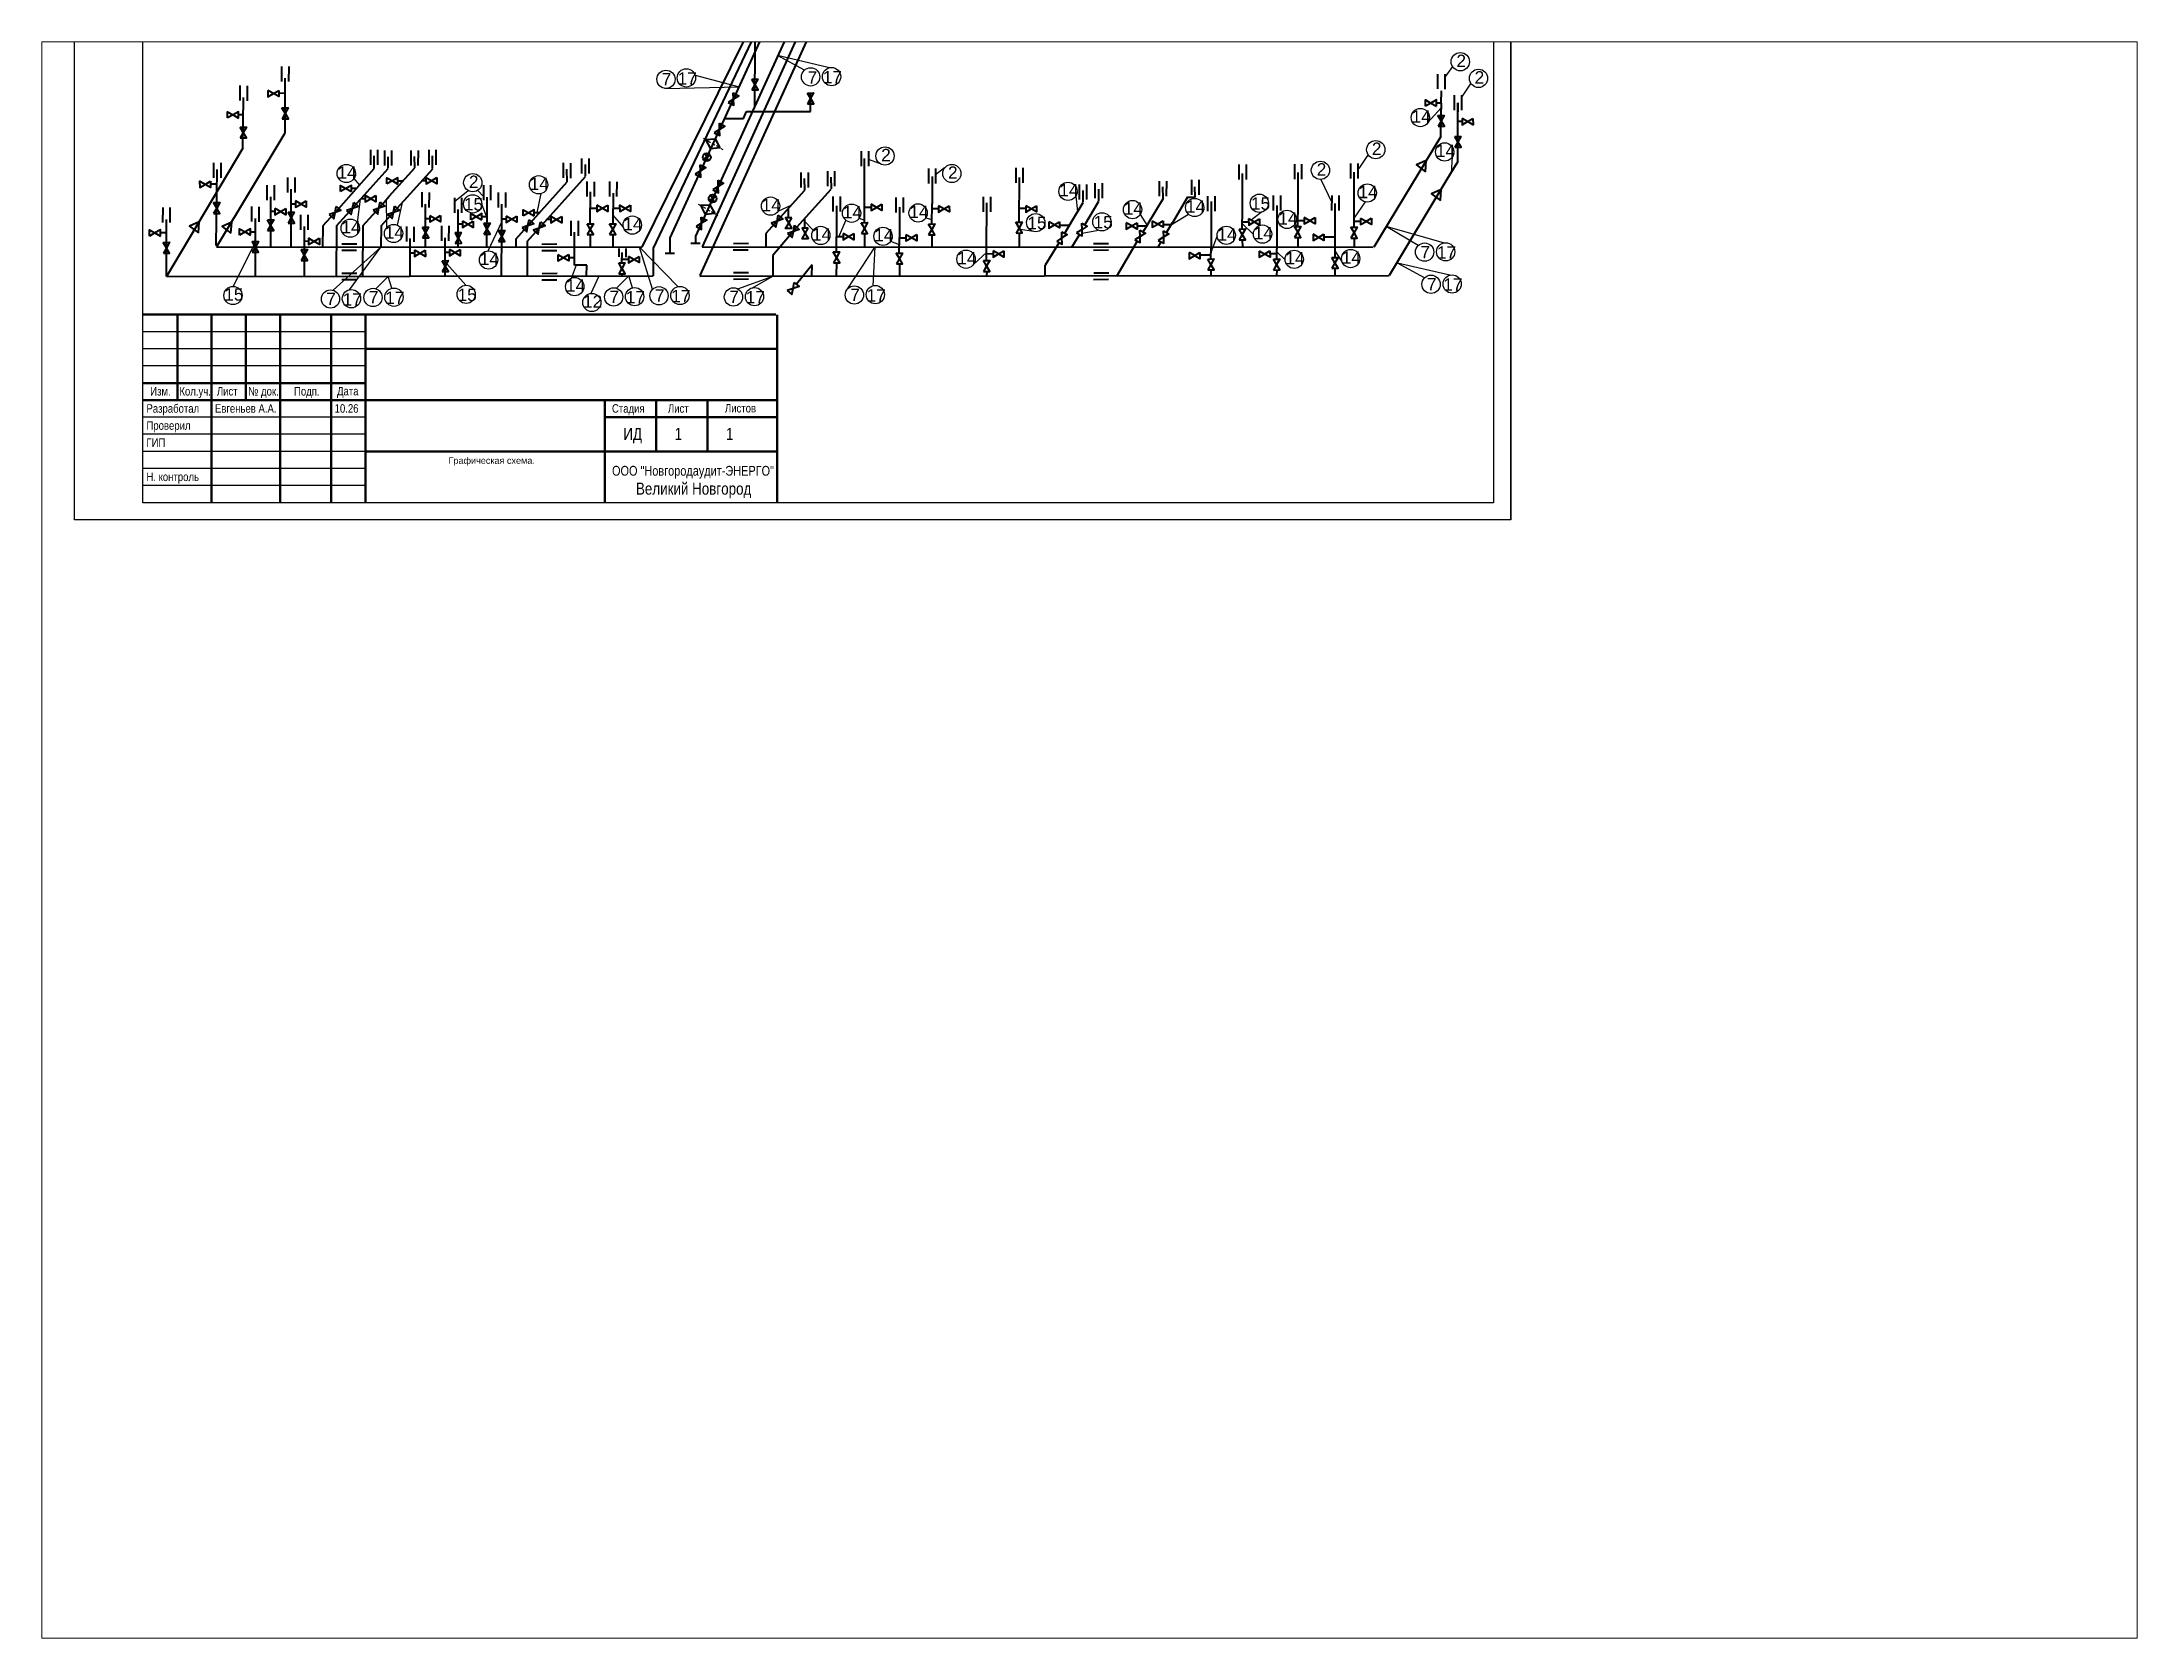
# Paper-space layout 'Лист1' of a CAD drawing. Header units: inches. Extents: x 1.05 to 9.45, y 0.8 to 7.2.
# The model-space entities are those that its viewports show. They can reach past a viewport. Long polylines and large blocks are cut down to what shows.
import ezdxf
from ezdxf.enums import TextEntityAlignment as Align

# ---------------------------------------------------------------- set-up
doc = ezdxf.new("R2010")
doc.units = ezdxf.units.IN
doc.header["$MEASUREMENT"] = 0
doc.linetypes.add('ACAD_ISO02W100', pattern=[15, 12, -3])
doc.layers.get('0').update_dxf_attribs({"true_color": 0x000000})
for name, color, linetype, lineweight in [('анп Рамка жирная', 7, 'Continuous', 50), ('ГП_Таbлицы', 7, 'Continuous', 50), ('Трубы', 7, 'Continuous', 40)]:
    doc.layers.add(name, color=color, linetype=linetype, lineweight=lineweight)
doc.styles.add('ISO', font='arial.ttf')
doc.styles.get("Standard").update_dxf_attribs({"font": 'arial.ttf'})

msp = doc.modelspace()

# ---------------------------------------------------------------- linework, layer by layer
at = {"color": 18, "true_color": 0x000000}
for p, q in [((-9033, 8560), (-9435, 8654)), ((-9225, 8542), (-9435, 8654)), ((-10073, 8503), (-9733, 8411)), ((-4212, 8569), (-4271, 8487)), ((-4071, 8440), (-4142, 8331)), ((-10306, 8400), (-9733, 8411)), ((-4402, 8136), (-4299, 8250)), ((-10009, 8015), (-9986, 8001)), ((-9976, 7996), (-9953, 7982)), ((-9941, 7976), (-9919, 7962)), ((-9909, 7957), (-9886, 7944)), ((-9876, 7938), (-9858, 7927)), ((-8638, 7815), (-8732, 7850)), ((-8143, 7784), (-8213, 7732)), ((-4866, 7889), (-4937, 7779)), ((-4214, 7870), (-4223, 7747)), ((-12713, 7702), (-12670, 7650)), ((-5232, 7695), (-5147, 7517)), ((-12685, 7361), (-12662, 7542)), ((-12459, 7326), (-12460, 7542)), ((-12375, 7341), (-12338, 7518)), ((-11828, 7608), (-11935, 7522)), ((-11755, 7610), (-11711, 7564)), ((-11723, 7499), (-11687, 7406)), ((-10049, 7505), (-10026, 7492)), ((-10016, 7486), (-9993, 7473)), ((-9982, 7466), (-9959, 7453)), ((-9430, 7450), (-9325, 7500)), ((-7127, 7565), (-7113, 7447)), ((-4888, 7521), (-4974, 7397)), ((-11674, 7143), (-11568, 7367)), ((-10628, 7325), (-10708, 7418)), ((-9949, 7448), (-9926, 7434)), ((-9916, 7428), (-9898, 7417)), ((-9158, 7302), (-9223, 7370)), ((-8961, 7250), (-8906, 7378)), ((-8803, 7395), (-8763, 7380)), ((-8288, 7398), (-8241, 7385)), ((-7455, 7293), (-7556, 7307)), ((-6951, 7301), (-7078, 7276)), ((-6629, 7424), (-6576, 7339)), ((-6254, 7425), (-6393, 7339)), ((-5753, 7269), (-5839, 7355)), ((-5690, 7442), (-5769, 7379)), ((-5432, 7348), (-5410, 7332)), ((-4281, 7204), (-4725, 7332)), ((-4478, 7183), (-4725, 7332)), ((-13647, 6867), (-13485, 7190)), ((-12873, 6838), (-12504, 7172)), ((-12748, 6841), (-12504, 7172)), ((-10206, 6866), (-10504, 7170)), ((-10402, 6845), (-10504, 7170)), ((-8890, 6851), (-8679, 7174)), ((-8694, 6873), (-8679, 7174)), ((-8560, 7217), (-8493, 7192)), ((-6034, 7260), (-6081, 7131)), ((-5507, 7074), (-5572, 7135)), ((-5068, 7063), (-5121, 7144)), ((-11847, 6877), (-11995, 7042)), ((-11028, 6932), (-10990, 7034)), ((-7916, 7039), (-7818, 7130)), ((-4232, 6955), (-4639, 7047)), ((-4428, 6934), (-4639, 7047)), ((-12543, 6850), (-12448, 6945)), ((-12419, 6853), (-12448, 6945)), ((-10876, 6814), (-10814, 6949)), ((-10681, 6854), (-10586, 6949)), ((-10557, 6857), (-10586, 6949)), ((-9743, 6849), (-9470, 6947)), ((-9629, 6857), (-9470, 6947))]:
    msp.add_line(p, q, dxfattribs=at)
at = {"color": 7}
msp.add_line((-11266, 7586), (-11297, 7437), dxfattribs=at)
at = {"color": 18, "lineweight": 40, "true_color": 0x000000}
for points in [[(-9635, 8472), (-9587, 8472), (-9610, 8430)], [(-13378, 8384), (-13378, 8335), (-13336, 8360)], [(-13294, 8384), (-13294, 8336), (-13336, 8360)], [(-9204, 8364), (-9156, 8365), (-9180, 8323)], [(-13270, 8249), (-13221, 8249), (-13245, 8207)], [(-4137, 8167), (-4137, 8118), (-4095, 8143)], [(-4054, 8167), (-4053, 8119), (-4096, 8143)], [(-4195, 8028), (-4147, 8028), (-4171, 7986)], [(-13907, 7681), (-13906, 7632), (-13864, 7657)], [(-13823, 7681), (-13823, 7633), (-13865, 7657)], [(-12155, 7708), (-12154, 7660), (-12112, 7684)], [(-12071, 7709), (-12071, 7660), (-12113, 7684)], [(-13324, 7470), (-13324, 7422), (-13282, 7446)], [(-13240, 7471), (-13240, 7422), (-13282, 7446)], [(-13165, 7529), (-13164, 7481), (-13122, 7505)], [(-13081, 7529), (-13081, 7481), (-13123, 7505)], [(-12625, 7570), (-12625, 7522), (-12583, 7546)], [(-12542, 7571), (-12542, 7522), (-12584, 7546)], [(-10833, 7497), (-10833, 7448), (-10791, 7473)], [(-10749, 7497), (-10749, 7448), (-10791, 7473)], [(-10657, 7495), (-10656, 7446), (-10614, 7471)], [(-10573, 7495), (-10573, 7447), (-10615, 7471)], [(-8711, 7503), (-8711, 7455), (-8669, 7479)], [(-8628, 7503), (-8627, 7455), (-8670, 7479)], [(-8189, 7492), (-8189, 7443), (-8147, 7468)], [(-8106, 7492), (-8105, 7444), (-8148, 7468)], [(-7514, 7492), (-7514, 7443), (-7472, 7468)], [(-7430, 7492), (-7430, 7444), (-7472, 7468)], [(-13381, 7383), (-13333, 7383), (-13357, 7341)], [(-13222, 7442), (-13174, 7442), (-13197, 7400)], [(-12183, 7327), (-12135, 7327), (-12158, 7285)], [(-12126, 7414), (-12125, 7366), (-12083, 7390)], [(-12042, 7415), (-12042, 7366), (-12084, 7390)], [(-11873, 7372), (-11873, 7323), (-11831, 7348)], [(-11789, 7372), (-11789, 7324), (-11831, 7348)], [(-11708, 7356), (-11659, 7356), (-11683, 7314)], [(-11594, 7299), (-11545, 7299), (-11569, 7257)], [(-11535, 7412), (-11535, 7363), (-11493, 7388)], [(-11451, 7412), (-11451, 7364), (-11493, 7388)], [(-11189, 7408), (-11189, 7360), (-11147, 7384)], [(-11105, 7408), (-11105, 7360), (-11147, 7384)], [(-10908, 7353), (-10860, 7353), (-10884, 7311)], [(-10735, 7353), (-10686, 7353), (-10710, 7311)], [(-9324, 7399), (-9372, 7399), (-9348, 7357)], [(-9323, 7315), (-9372, 7315), (-9348, 7357)], [(-9197, 7319), (-9245, 7319), (-9221, 7277)], [(-8787, 7360), (-8739, 7361), (-8763, 7319)], [(-8267, 7350), (-8218, 7351), (-8242, 7309)], [(-7590, 7364), (-7541, 7364), (-7565, 7322)], [(-7335, 7368), (-7335, 7319), (-7293, 7344)], [(-7252, 7368), (-7252, 7320), (-7294, 7344)], [(-6736, 7359), (-6736, 7311), (-6694, 7335)], [(-6653, 7360), (-6653, 7311), (-6695, 7335)], [(-6535, 7373), (-6535, 7325), (-6493, 7349)], [(-6452, 7374), (-6452, 7325), (-6494, 7349)], [(-5863, 7311), (-5815, 7312), (-5839, 7269)], [(-5790, 7390), (-5789, 7342), (-5747, 7366)], [(-5706, 7390), (-5706, 7342), (-5748, 7366)], [(-5434, 7331), (-5386, 7331), (-5410, 7289)], [(-5359, 7400), (-5359, 7351), (-5317, 7376)], [(-5276, 7400), (-5276, 7352), (-5318, 7376)], [(-4999, 7326), (-4950, 7326), (-4974, 7284)], [(-4999, 7326), (-4950, 7326), (-4974, 7284)], [(-4923, 7394), (-4923, 7346), (-4881, 7370)], [(-4840, 7395), (-4840, 7346), (-4882, 7370)], [(-14188, 7208), (-14140, 7209), (-14164, 7166)], [(-13500, 7216), (-13451, 7216), (-13475, 7174)], [(-13121, 7153), (-13073, 7153), (-13097, 7111)], [(-13064, 7240), (-13064, 7192), (-13022, 7216)], [(-12980, 7241), (-12980, 7192), (-13022, 7216)], [(-12244, 7148), (-12244, 7100), (-12202, 7124)], [(-12161, 7149), (-12160, 7100), (-12203, 7124)], [(-11974, 7154), (-11973, 7105), (-11931, 7130)], [(-11890, 7154), (-11890, 7105), (-11932, 7129)], [(-11930, 7284), (-11882, 7285), (-11906, 7242)], [(-9196, 7235), (-9245, 7235), (-9221, 7277)], [(-9004, 7134), (-8955, 7134), (-8979, 7092)], [(-8928, 7277), (-8928, 7228), (-8886, 7253)], [(-8844, 7277), (-8844, 7229), (-8886, 7253)], [(-8441, 7267), (-8441, 7219), (-8399, 7243)], [(-8357, 7268), (-8357, 7219), (-8399, 7243)], [(-7767, 7143), (-7767, 7095), (-7725, 7119)], [(-7684, 7143), (-7683, 7095), (-7725, 7119)], [(-5708, 7141), (-5708, 7093), (-5666, 7117)], [(-5625, 7142), (-5624, 7093), (-5667, 7117)], [(-5291, 7271), (-5291, 7222), (-5249, 7247)], [(-5208, 7271), (-5208, 7222), (-5250, 7247)], [(-12031, 7066), (-11983, 7067), (-12006, 7024)], [(-11135, 7113), (-11135, 7065), (-11093, 7089)], [(-11051, 7114), (-11051, 7065), (-11093, 7089)], [(-10664, 7049), (-10616, 7050), (-10640, 7007)], [(-10589, 7100), (-10589, 7051), (-10547, 7076)], [(-10505, 7100), (-10505, 7052), (-10547, 7076)], [(-8516, 7125), (-8468, 7125), (-8491, 7083)], [(-7842, 7068), (-7793, 7068), (-7817, 7026)], [(-6249, 7130), (-6249, 7081), (-6207, 7106)], [(-6166, 7130), (-6166, 7081), (-6208, 7105)], [(-6106, 7079), (-6058, 7080), (-6082, 7038)], [(-5597, 7078), (-5549, 7079), (-5573, 7036)], [(-5147, 7092), (-5098, 7092), (-5122, 7050)]]:
    msp.add_lwpolyline(points, close=True, dxfattribs=at)
at = {"color": 0, "lineweight": 40}
for points in [[(-9817, 8291), (-9774, 8269), (-9776, 8317)], [(-9778, 8366), (-9735, 8343), (-9776, 8317)], [(-9634, 8388), (-9586, 8388), (-9610, 8430)], [(-9203, 8281), (-9155, 8281), (-9180, 8323)], [(-13269, 8165), (-13220, 8165), (-13245, 8207)], [(-9885, 8131), (-9842, 8108), (-9883, 8082)], [(-4325, 8191), (-4276, 8191), (-4300, 8149)], [(-4324, 8107), (-4275, 8107), (-4300, 8149)], [(-13594, 8100), (-13545, 8100), (-13569, 8058)], [(-13593, 8016), (-13544, 8016), (-13569, 8058)], [(-9924, 8056), (-9881, 8034), (-9883, 8082)], [(-4195, 7944), (-4146, 7944), (-4171, 7986)], [(-10033, 7809), (-9990, 7787), (-10031, 7761)], [(-4422, 7755), (-4415, 7841), (-4490, 7808)], [(-10072, 7735), (-10029, 7712), (-10031, 7761)], [(-9935, 7615), (-9892, 7592), (-9894, 7641)], [(-9895, 7689), (-9853, 7667), (-9894, 7641)], [(-13799, 7516), (-13751, 7516), (-13774, 7474)], [(-13798, 7432), (-13750, 7432), (-13774, 7474)], [(-12849, 7486), (-12813, 7455), (-12859, 7439)], [(-12769, 7455), (-12733, 7424), (-12723, 7471)], [(-12714, 7519), (-12678, 7487), (-12724, 7471)], [(-12565, 7458), (-12528, 7426), (-12519, 7474)], [(-12510, 7521), (-12473, 7489), (-12519, 7473)], [(-12398, 7488), (-12361, 7456), (-12407, 7440)], [(-4306, 7533), (-4299, 7618), (-4374, 7585)], [(-13916, 7281), (-13909, 7366), (-13984, 7333)], [(-13665, 7279), (-13658, 7365), (-13733, 7332)], [(-13381, 7299), (-13332, 7299), (-13357, 7341)], [(-13221, 7358), (-13173, 7358), (-13197, 7400)], [(-12904, 7423), (-12868, 7391), (-12859, 7439)], [(-12453, 7424), (-12416, 7393), (-12407, 7440)], [(-11707, 7272), (-11658, 7272), (-11683, 7314)], [(-11412, 7322), (-11376, 7290), (-11366, 7338)], [(-11357, 7385), (-11321, 7353), (-11366, 7337)], [(-11325, 7303), (-11288, 7271), (-11279, 7319)], [(-11269, 7367), (-11233, 7335), (-11279, 7319)], [(-10908, 7269), (-10859, 7269), (-10884, 7311)], [(-10734, 7269), (-10686, 7269), (-10710, 7311)], [(-10065, 7330), (-10023, 7307), (-10024, 7356)], [(-10026, 7404), (-9983, 7381), (-10024, 7356)], [(-9485, 7357), (-9448, 7325), (-9439, 7373)], [(-9430, 7420), (-9393, 7389), (-9439, 7373)], [(-9303, 7341), (-9267, 7309), (-9312, 7293)], [(-8786, 7276), (-8738, 7277), (-8763, 7319)], [(-8266, 7266), (-8217, 7267), (-8242, 7309)], [(-7589, 7280), (-7541, 7281), (-7565, 7322)], [(-7121, 7282), (-7078, 7260), (-7079, 7308)], [(-7081, 7357), (-7038, 7334), (-7079, 7308)], [(-6631, 7303), (-6588, 7280), (-6629, 7254)], [(-6449, 7298), (-6406, 7275), (-6447, 7250)], [(-14187, 7124), (-14139, 7125), (-14164, 7167)], [(-13499, 7132), (-13450, 7132), (-13475, 7174)], [(-12182, 7243), (-12134, 7243), (-12158, 7285)], [(-11930, 7200), (-11881, 7201), (-11906, 7242)], [(-11593, 7215), (-11544, 7215), (-11569, 7257)], [(-9358, 7277), (-9322, 7245), (-9312, 7293)], [(-7275, 7217), (-7232, 7194), (-7234, 7243)], [(-7236, 7291), (-7193, 7268), (-7234, 7243)], [(-6671, 7229), (-6628, 7206), (-6629, 7254)], [(-6489, 7224), (-6446, 7201), (-6447, 7250)], [(-5863, 7227), (-5814, 7228), (-5839, 7269)], [(-5434, 7247), (-5385, 7247), (-5410, 7289)], [(-4998, 7242), (-4949, 7242), (-4974, 7284)], [(-4998, 7242), (-4949, 7242), (-4974, 7284)], [(-13121, 7069), (-13072, 7069), (-13097, 7111)], [(-12030, 6982), (-11982, 6983), (-12007, 7024)], [(-10663, 6965), (-10615, 6966), (-10640, 7008)], [(-9003, 7050), (-8954, 7050), (-8979, 7092)], [(-8515, 7041), (-8467, 7041), (-8491, 7083)], [(-7841, 6984), (-7792, 6984), (-7817, 7026)], [(-6106, 6995), (-6057, 6996), (-6082, 7038)], [(-5596, 6994), (-5548, 6995), (-5573, 7036)], [(-5146, 7008), (-5098, 7008), (-5122, 7050)], [(-9360, 6835), (-9323, 6804), (-9314, 6851)], [(-9305, 6899), (-9268, 6867), (-9314, 6851)]]:
    msp.add_lwpolyline(points, close=True, dxfattribs=at)
at = {"color": 7, "lineweight": 40}
for points in [[(-4421, 8261), (-4421, 8310), (-4379, 8286)], [(-4337, 8261), (-4336, 8310), (-4379, 8286)], [(-13690, 8171), (-13690, 8219), (-13648, 8195)], [(-13606, 8170), (-13606, 8219), (-13648, 8195)], [(-12816, 7601), (-12816, 7649), (-12774, 7625)], [(-12732, 7601), (-12732, 7649), (-12774, 7625)], [(-12457, 7660), (-12457, 7708), (-12415, 7684)], [(-12373, 7659), (-12373, 7708), (-12415, 7684)], [(-11402, 7413), (-11402, 7461), (-11360, 7437)], [(-11318, 7413), (-11318, 7461), (-11360, 7437)], [(-14294, 7257), (-14294, 7306), (-14252, 7281)], [(-14210, 7257), (-14210, 7305), (-14252, 7281)], [(-13597, 7264), (-13597, 7313), (-13555, 7289)], [(-13513, 7264), (-13513, 7313), (-13555, 7289)], [(-11807, 7382), (-11807, 7431), (-11765, 7406)], [(-11723, 7382), (-11723, 7431), (-11765, 7406)]]:
    msp.add_lwpolyline(points, close=True, dxfattribs=at)
at = {"color": 18, "true_color": 0x000000}
for centre in [(-4152, 8606), (-10298, 8470), (-10140, 8481), (-9179, 8489), (-9017, 8491), (-4011, 8477), (-4461, 8174), (-8603, 7877), (-4806, 7926), (-4273, 7908), (-12772, 7741), (-8086, 7741), (-5234, 7766), (-11793, 7670), (-11284, 7654), (-7187, 7603), (-4872, 7590), (-11794, 7506), (-9489, 7489), (-8862, 7434), (-8347, 7436), (-6688, 7462), (-6207, 7478), (-5707, 7511), (-12741, 7318), (-12406, 7277), (-10559, 7342), (-9100, 7262), (-8619, 7255), (-7437, 7361), (-6925, 7367), (-5963, 7263), (-5682, 7272), (-5492, 7386), (-11671, 7072), (-7976, 7078), (-5437, 7077), (-5000, 7083), (-4428, 7133), (-4265, 7135), (-13648, 6797), (-12894, 6770), (-12732, 6772), (-12565, 6782), (-12403, 6784), (-11844, 6806), (-11004, 6866), (-10872, 6743), (-10703, 6786), (-10541, 6788), (-10352, 6795), (-10190, 6797), (-9776, 6786), (-9613, 6788), (-8840, 6801), (-8678, 6804), (-4378, 6884), (-4215, 6886)]:
    msp.add_circle(centre, 70.7, dxfattribs=at)
at = {"layer": 'анп Рамка жирная', "color": 7, "lineweight": 30, "ltscale": 0.001}
for p, q in [((-14875, 5061), (-14875, 12920)), ((-3761, 12920), (-3761, 5061)), ((-14345, 5194), (-14345, 12788)), ((-3894, 12788), (-3894, 5194)), ((-3894, 5194), (-14345, 5194)), ((-3761, 5061), (-14875, 5061))]:
    msp.add_line(p, q, dxfattribs=at)
at = {"layer": 'анп Рамка жирная', "color": 0, "lineweight": 30, "ltscale": 0.001}
msp.add_line((-3761, 5061), (-3761, 12920), dxfattribs=at)
at = {"layer": 'ГП_Таbлицы', "color": 7}
for p, q in [((-14078, 6649), (-14078, 5988)), ((-13814, 6649), (-13814, 5194)), ((-13549, 6649), (-13549, 5988)), ((-13284, 6649), (-13284, 5194)), ((-12888, 6649), (-12888, 5194)), ((-12623, 6649), (-12623, 5194)), ((-9438, 6648), (-9438, 5194)), ((-12623, 6384), (-9448, 6384)), ((-12623, 6120), (-14343, 6120)), ((-14343, 5988), (-9448, 5988)), ((-10771, 5988), (-10771, 5194)), ((-10771, 5855), (-9448, 5855)), ((-10374, 5988), (-10374, 5591)), ((-9977, 5988), (-9977, 5591)), ((-12623, 5591), (-9448, 5591))]:
    msp.add_line(p, q, dxfattribs=at)
at = {"layer": 'ГП_Таbлицы', "color": 7, "lineweight": -3}
for p, q in [((-12623, 6517), (-14343, 6517)), ((-12623, 6384), (-14343, 6384)), ((-12623, 6252), (-14343, 6252)), ((-12623, 5855), (-14343, 5855)), ((-12623, 5723), (-14343, 5723)), ((-12623, 5591), (-14343, 5591)), ((-12623, 5458), (-14343, 5458)), ((-12623, 5326), (-14343, 5326))]:
    msp.add_line(p, q, dxfattribs=at)
at = {"layer": 'ГП_Таbлицы', "color": 7}
msp.add_lwpolyline([(-14343, 6649), (-14343, 6649), (-9448, 6649)], dxfattribs=at)
at = {"layer": 'Трубы', "color": 18, "true_color": 0x000000}
for p, q in [((-8714, 10227), (-10070, 7256)), ((-9004, 10006), (-10268, 7243)), ((-8982, 9267), (-10035, 6951)), ((-9533, 9101), (-10484, 7171)), ((-9092, 9212), (-10019, 7174)), ((-9608, 8822), (-10397, 7164)), ((-9611, 8261), (-9608, 8822)), ((-13273, 8569), (-13273, 8453)), ((-13245, 8055), (-13244, 8478)), ((-13217, 8569), (-13218, 8453)), ((-4327, 8511), (-4327, 8396)), ((-4271, 8511), (-4271, 8395)), ((-13596, 8421), (-13596, 8305)), ((-13540, 8420), (-13540, 8304)), ((-13244, 8362), (-13294, 8361)), ((-9180, 8222), (-9180, 8364)), ((-4199, 8348), (-4199, 8232)), ((-4170, 8184), (-4170, 8287)), ((-4170, 8287), (-4170, 8218)), ((-4143, 8348), (-4143, 8232)), ((-9842, 8168), (-9699, 8167)), ((-9699, 8167), (-9676, 8221)), ((-9676, 8221), (-9180, 8222)), ((-13246, 8053), (-13777, 7173)), ((-9991, 8005), (-9918, 8009)), ((-9991, 8005), (-9954, 7933)), ((-9918, 8009), (-9881, 7941)), ((-4303, 8027), (-4820, 7171)), ((-13572, 7936), (-14162, 6944)), ((-13799, 7824), (-13799, 7708)), ((-13743, 7824), (-13743, 7708)), ((-12585, 7924), (-12585, 7808)), ((-12529, 7924), (-12529, 7808)), ((-12477, 7918), (-12477, 7802)), ((-12447, 7782), (-12448, 7871)), ((-12439, 7567), (-12242, 7785)), ((-12421, 7918), (-12421, 7802)), ((-12272, 7920), (-12273, 7804)), ((-12242, 7784), (-12243, 7873)), ((-12216, 7920), (-12217, 7804)), ((-12133, 7925), (-12134, 7809)), ((-12104, 7780), (-12105, 7878)), ((-12078, 7925), (-12078, 7809)), ((-11093, 7823), (-11093, 7707)), ((-11037, 7822), (-11037, 7706)), ((-10951, 7857), (-10951, 7741)), ((-10921, 7721), (-10922, 7810)), ((-10895, 7857), (-10895, 7741)), ((-9956, 7880), (-10009, 7852)), ((-9995, 7894), (-9971, 7839)), ((-9881, 7941), (-9954, 7933)), ((-8788, 7915), (-8788, 7799)), ((-8763, 7502), (-8762, 7858)), ((-8732, 7915), (-8732, 7799)), ((-7592, 7785), (-7592, 7669)), ((-7536, 7784), (-7537, 7668)), ((-5865, 7811), (-5866, 7695)), ((-5810, 7811), (-5810, 7695)), ((-5435, 7814), (-5436, 7698)), ((-5380, 7814), (-5380, 7698)), ((-5001, 7818), (-5001, 7702)), ((-4945, 7818), (-4945, 7702)), ((-13779, 7658), (-13823, 7658)), ((-13386, 7652), (-13386, 7536)), ((-13330, 7651), (-13330, 7536)), ((-13226, 7710), (-13227, 7595)), ((-13170, 7710), (-13171, 7594)), ((-12657, 7547), (-12447, 7781)), ((-12325, 7533), (-12103, 7778)), ((-12154, 7685), (-12187, 7684)), ((-11710, 7650), (-11711, 7534)), ((-11655, 7650), (-11655, 7534)), ((-11460, 7233), (-11063, 7677)), ((-11372, 7215), (-10921, 7719)), ((-11063, 7677), (-11064, 7776)), ((-10911, 7679), (-10911, 7563)), ((-10855, 7678), (-10855, 7563)), ((-10735, 7679), (-10735, 7563)), ((-10679, 7678), (-10680, 7563)), ((-9254, 7749), (-9254, 7633)), ((-9198, 7749), (-9199, 7633)), ((-9048, 7759), (-9049, 7643)), ((-8993, 7758), (-8993, 7642)), ((-8268, 7781), (-8268, 7665)), ((-8239, 7717), (-8239, 7507)), ((-8212, 7780), (-8213, 7664)), ((-7565, 7364), (-7563, 7711)), ((-7100, 7655), (-7100, 7539)), ((-7044, 7655), (-7045, 7539)), ((-6979, 7666), (-6979, 7550)), ((-6923, 7666), (-6923, 7550)), ((-6482, 7683), (-6482, 7567)), ((-6452, 7547), (-6453, 7637)), ((-6426, 7683), (-6427, 7567)), ((-6231, 7691), (-6232, 7575)), ((-6204, 7557), (-6205, 7638)), ((-6175, 7691), (-6176, 7575)), ((-5839, 7742), (-5839, 7389)), ((-5410, 7749), (-5409, 7423)), ((-4974, 7432), (-4972, 7752)), ((-4263, 7681), (-4703, 6952)), ((-14192, 7477), (-14193, 7361)), ((-14137, 7477), (-14137, 7361)), ((-13504, 7485), (-13504, 7369)), ((-13448, 7484), (-13448, 7368)), ((-13356, 7179), (-13356, 7561)), ((-13199, 7178), (-13197, 7619)), ((-13164, 7505), (-13197, 7505)), ((-12952, 7335), (-12830, 7471)), ((-12848, 7336), (-12696, 7503)), ((-12643, 7335), (-12492, 7504)), ((-12501, 7336), (-12380, 7471)), ((-12187, 7596), (-12188, 7480)), ((-12160, 7174), (-12158, 7504)), ((-12131, 7595), (-12132, 7479)), ((-11935, 7553), (-11935, 7437)), ((-11907, 7171), (-11905, 7462)), ((-11879, 7553), (-11879, 7437)), ((-11683, 7171), (-11681, 7559)), ((-11597, 7593), (-11597, 7477)), ((-11567, 7389), (-11567, 7504)), ((-11541, 7593), (-11541, 7477)), ((-10884, 7355), (-10882, 7599)), ((-10833, 7471), (-10882, 7471)), ((-10708, 7589), (-10708, 7471)), ((-10031, 7495), (-9958, 7499)), ((-10031, 7495), (-9994, 7423)), ((-9911, 7560), (-9964, 7532)), ((-9958, 7499), (-9921, 7431)), ((-9950, 7574), (-9925, 7519)), ((-9007, 7564), (-9007, 7448)), ((-8979, 7491), (-8979, 7251)), ((-8951, 7564), (-8951, 7448)), ((-8520, 7556), (-8520, 7440)), ((-8491, 7480), (-8492, 7245)), ((-8464, 7556), (-8464, 7440)), ((-7844, 7560), (-7844, 7444)), ((-7817, 7154), (-7815, 7513)), ((-7788, 7560), (-7788, 7444)), ((-7514, 7471), (-7563, 7471)), ((-7070, 7519), (-7071, 7609)), ((-7058, 7344), (-6948, 7527)), ((-6948, 7529), (-6950, 7619)), ((-6452, 7547), (-6569, 7351)), ((-6263, 7557), (-6380, 7360)), ((-6263, 7557), (-6204, 7557)), ((-6107, 7565), (-6107, 7450)), ((-6080, 7525), (-6080, 7172)), ((-6051, 7565), (-6052, 7449)), ((-5599, 7571), (-5599, 7456)), ((-5572, 7494), (-5572, 7159)), ((-5543, 7571), (-5543, 7455)), ((-5147, 7570), (-5148, 7454)), ((-5120, 7302), (-5119, 7508)), ((-5092, 7570), (-5092, 7454)), ((-14162, 6943), (-14163, 7386)), ((-13474, 6950), (-13475, 7393)), ((-13324, 7447), (-13357, 7446)), ((-13125, 7422), (-13126, 7306)), ((-13096, 6950), (-13096, 7331)), ((-13070, 7421), (-13070, 7306)), ((-12953, 7334), (-12956, 7174)), ((-12848, 7336), (-12851, 6949)), ((-12643, 7335), (-12646, 6952)), ((-12501, 7336), (-12504, 7172)), ((-12306, 7330), (-12306, 7214)), ((-12250, 7329), (-12250, 7213)), ((-12125, 7390), (-12158, 7390)), ((-12035, 7335), (-12036, 7219)), ((-11979, 7335), (-11980, 7219)), ((-11873, 7348), (-11905, 7348)), ((-11571, 6948), (-11569, 7298)), ((-11189, 7384), (-11222, 7384)), ((-11034, 7376), (-11034, 7260)), ((-10978, 7375), (-10978, 7259)), ((-9921, 7431), (-9994, 7423)), ((-9411, 7404), (-9526, 7276)), ((-9286, 7325), (-9470, 7106)), ((-7252, 7342), (-7178, 7341)), ((-7213, 7279), (-7153, 7380)), ((-13777, 7173), (-10485, 7170)), ((-13064, 7217), (-13096, 7216)), ((-12691, 7195), (-12807, 7194)), ((-12692, 7145), (-12807, 7145)), ((-12278, 6947), (-12277, 7238)), ((-12007, 6953), (-12006, 7244)), ((-11460, 7233), (-11461, 7170)), ((-11373, 7215), (-11373, 6949)), ((-11143, 7144), (-11259, 7143)), ((-11142, 7194), (-11258, 7193)), ((-11007, 7089), (-11006, 7286)), ((-10884, 7269), (-10884, 7175)), ((-10709, 7269), (-10709, 7175)), ((-10664, 7161), (-10664, 7096)), ((-10608, 7160), (-10608, 7095)), ((-10397, 7164), (-10396, 6949)), ((-10268, 7243), (-10268, 7124)), ((-10107, 7203), (-10034, 7203)), ((-10070, 7256), (-10070, 7203)), ((-10019, 7174), (-4827, 7170)), ((-9661, 7149), (-9777, 7149)), ((-9660, 7199), (-9776, 7198)), ((-9525, 7277), (-9525, 7174)), ((-8763, 7277), (-8763, 7175)), ((-8242, 7267), (-8242, 7173)), ((-7564, 7280), (-7565, 7174)), ((-7255, 7206), (-7364, 7031)), ((-7099, 7270), (-7161, 7168)), ((-6874, 7147), (-6990, 7146)), ((-6873, 7196), (-6989, 7196)), ((-6651, 7218), (-6813, 6945)), ((-6468, 7213), (-6493, 7172)), ((-5839, 7227), (-5838, 7171)), ((-5409, 7247), (-5409, 7172)), ((-4974, 7242), (-4974, 7170)), ((-12244, 7124), (-12277, 7124)), ((-11973, 7130), (-12006, 7129)), ((-10912, 6950), (-10911, 7032)), ((-10639, 7049), (-10638, 7130)), ((-10590, 7075), (-10639, 7075)), ((-10305, 7124), (-10232, 7124)), ((-9659, 6972), (-9775, 6972)), ((-9470, 7106), (-9471, 6949)), ((-9168, 7035), (-9287, 6884)), ((-9169, 6949), (-9168, 7035)), ((-8979, 7050), (-8980, 6954)), ((-8491, 7041), (-8490, 6949)), ((-7816, 6984), (-7817, 6950)), ((-7363, 6947), (-7364, 7031)), ((-6083, 6996), (-6083, 6953)), ((-5572, 6994), (-5573, 6952)), ((-5123, 7008), (-5123, 6950)), ((-14161, 6943), (-10396, 6949)), ((-12690, 6968), (-12806, 6967)), ((-12690, 6918), (-12806, 6918)), ((-11142, 6917), (-11258, 6917)), ((-11141, 6967), (-11257, 6966)), ((-10640, 6965), (-10640, 6949)), ((-10037, 6947), (-4703, 6952)), ((-9660, 6923), (-9776, 6922)), ((-6873, 6920), (-6989, 6919)), ((-6872, 6970), (-6988, 6969))]:
    msp.add_line(p, q, dxfattribs=at)
at = {"layer": 'Трубы', "color": 7}
for p, q in [((-13571, 7938), (-13566, 8330)), ((-4299, 8285), (-4297, 8380)), ((-13568, 8194), (-13606, 8194)), ((-4303, 8028), (-4300, 8190)), ((-13778, 7184), (-13771, 7772)), ((-12694, 7625), (-12732, 7625)), ((-12335, 7683), (-12373, 7683)), ((-11682, 7406), (-11723, 7406)), ((-14163, 7281), (-14210, 7281)), ((-13475, 7288), (-13513, 7288))]:
    msp.add_line(p, q, dxfattribs=at)
at = {"layer": 'Трубы', "color": 3}
for p, q in [((-4298, 8285), (-4337, 8285)), ((-4300, 8191), (-4298, 8285)), ((-4170, 7833), (-4170, 8184)), ((-4137, 8143), (-4170, 8143)), ((-12555, 7779), (-12556, 7877)), ((-4170, 7833), (-4263, 7681)), ((-12830, 7471), (-12555, 7779)), ((-9286, 7326), (-9019, 7621)), ((-9224, 7613), (-9225, 7702)), ((-9018, 7622), (-9020, 7712)), ((-12696, 7506), (-12658, 7546)), ((-12625, 7546), (-12658, 7546)), ((-12492, 7504), (-12439, 7567)), ((-12379, 7472), (-12325, 7532)), ((-10708, 7355), (-10708, 7471)), ((-10657, 7471), (-10707, 7471)), ((-9411, 7404), (-9224, 7613)), ((-9350, 7400), (-9349, 7472)), ((-8763, 7362), (-8763, 7502)), ((-8712, 7478), (-8761, 7478)), ((-8241, 7351), (-8239, 7507)), ((-8190, 7467), (-8240, 7467)), ((-7153, 7380), (-7070, 7518)), ((-11568, 7299), (-11568, 7388)), ((-11535, 7388), (-11568, 7388)), ((-11280, 7437), (-11318, 7437)), ((-9223, 7320), (-9224, 7394)), ((-6653, 7336), (-6578, 7336)), ((-6606, 7289), (-6568, 7351)), ((-6452, 7346), (-6389, 7346)), ((-6424, 7285), (-6380, 7361)), ((-5839, 7312), (-5839, 7386)), ((-5789, 7364), (-5839, 7364)), ((-5409, 7332), (-5409, 7422)), ((-5359, 7376), (-5408, 7376)), ((-5121, 7092), (-5120, 7302)), ((-4974, 7326), (-4974, 7432)), ((-4925, 7371), (-4974, 7371)), ((-8979, 7134), (-8979, 7251)), ((-8928, 7250), (-8979, 7250)), ((-8493, 7126), (-8492, 7245)), ((-8441, 7242), (-8491, 7242)), ((-7817, 7068), (-7817, 7153)), ((-6081, 7080), (-6080, 7171)), ((-5572, 7078), (-5572, 7159)), ((-5122, 7248), (-5208, 7248)), ((-11007, 7089), (-11051, 7089)), ((-11007, 7033), (-11007, 7089)), ((-10911, 7032), (-11007, 7033)), ((-7766, 7118), (-7815, 7119)), ((-6081, 7109), (-6167, 7109)), ((-5572, 7120), (-5625, 7120))]:
    msp.add_line(p, q, dxfattribs=at)
at = {"layer": 'Трубы', "color": 18, "true_color": 0x000000}
for centre in [(-9983, 7867), (-9937, 7547)]:
    msp.add_circle(centre, 30.7, dxfattribs=at)

# ---------------------------------------------------------------- texts
at = {"layer": 'ГП_Таbлицы', "color": 7, "style": 'ISO', "width": 0.8}
for s, height, p in [('Изм.', 66.1, (-14289, 6023)), ('Кол.уч.', 66.1, (-14063, 6023)), ('Лист', 66.1, (-13773, 6023)), ('№ док.', 66.1, (-13531, 6023)), ('Подп.', 66.1, (-13176, 6023)), ('Дата', 66.1, (-12843, 6024)), ('Разработал', 66.1, (-14318, 5890)), ('Евгеньев А.А.', 66.15, (-13788, 5890)), ('10.26', 66.1, (-12862, 5890)), ('Стадия', 66.1, (-10716, 5890)), ('Лист', 66.1, (-10283, 5890)), ('Листов', 66.1, (-9842, 5892)), ('Проверил', 66.1, (-14318, 5758)), ('ГИП', 66.1, (-14318, 5626)), ('ИД', 92.6, (-10628, 5680)), ('1', 92.6, (-10231, 5680)), ('1', 92.6, (-9834, 5680)), ('Н. контроль', 66.15, (-14318, 5361))]:
    msp.add_text(s, height=height, dxfattribs=at).set_placement(p)
for s, height, p in [('ООО "Новгородаудит-ЭНЕРГО"', 75.6, (-10089, 5403)), ('Великий Новгород', 92.61, (-10084, 5256))]:
    msp.add_text(s, height=height, dxfattribs=at).set_placement(p, align=Align.CENTER)
at = {"layer": 'Трубы', "color": 18, "true_color": 0x000000, "char_height": 95.7, "width": 145.66, "attachment_point": 1}
for s, insert in [('2', (-4182, 8661)), ('7', (-10331, 8519)), ('17', (-10208, 8524)), ('7', (-9202, 8532)), ('17', (-9085, 8534)), ('2', (-4041, 8533)), ('14', (-4529, 8230)), ('2', (-4836, 7981)), ('14', (-4341, 7964)), ('14', (-12840, 7797)), ('2', (-8633, 7932)), ('2', (-8116, 7796)), ('2', (-5263, 7821)), ('2', (-11823, 7725)), ('14', (-11353, 7710)), ('14', (-7255, 7659)), ('14', (-4940, 7646)), ('15', (-11862, 7551)), ('14', (-9558, 7545)), ('14', (-8930, 7489)), ('14', (-8415, 7492)), ('14', (-6756, 7518)), ('14', (-6275, 7534)), ('15', (-5772, 7556)), ('14', (-12809, 7374)), ('14', (-12474, 7333)), ('14', (-10628, 7398)), ('14', (-9168, 7318)), ('14', (-8687, 7311)), ('15', (-7502, 7406)), ('15', (-6990, 7412)), ('14', (-6031, 7318)), ('14', (-5750, 7328)), ('14', (-5560, 7442)), ('14', (-8044, 7134)), ('14', (-5069, 7139)), ('7', (-4460, 7181)), ('17', (-4333, 7178)), ('14', (-11739, 7128)), ('14', (-5505, 7133)), ('15', (-13716, 6853)), ('7', (-12927, 6819)), ('17', (-12800, 6815)), ('7', (-12597, 6831)), ('17', (-12471, 6827)), ('15', (-11911, 6850)), ('14', (-11072, 6922)), ('7', (-10735, 6835)), ('17', (-10609, 6831)), ('7', (-10384, 6844)), ('17', (-10258, 6840)), ('7', (-9808, 6835)), ('17', (-9681, 6831)), ('7', (-8872, 6850)), ('17', (-8746, 6846)), ('7', (-4410, 6932)), ('17', (-4284, 6929)), ('12', (-10940, 6799))]:
    msp.add_mtext(s, dxfattribs=dict(at, insert=insert))
at = {"layer": 'Трубы', "linetype": 'ACAD_ISO02W100', "insert": (-12605, 5545), "char_height": 50.4, "attachment_point": 1}
msp.add_mtext_dynamic_manual_height_columns('\\pxa0.66667,sm1,qc;Графическая схема.', width=1916.71, gutter_width=3.15, heights=[0], dxfattribs=at)

psp = doc.layouts.new('Лист1')

# ---------------------------------------------------------------- viewports
at = {"layer": '0', "color": 18, "true_color": 0x000000, "view_target_point": (88.0466, 26.3902)}
psp.add_viewport(center=(5.25, 4), size=(8.4, 6.4), view_center_point=(-7109.0474, 2557.2064), view_height=12351.987412, dxfattribs=at)

doc.saveas('drawing.dxf')
